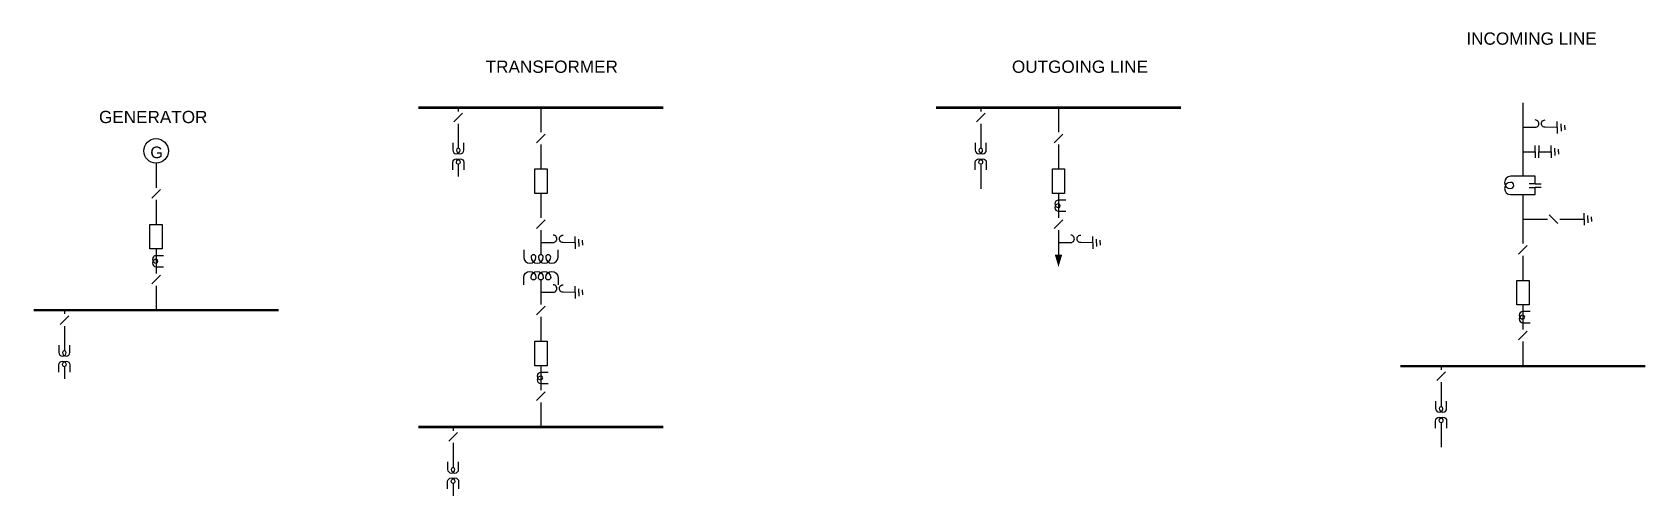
# Model space of a CAD drawing. Header units: millimetres. Extents: x 43 to 702, y 26 to 216.
import ezdxf

# ---------------------------------------------------------------- set-up
doc = ezdxf.new("R2010")
doc.units = ezdxf.units.MM
doc.styles.get("Standard").update_dxf_attribs({"font": 'arial_0.ttf'})

msp = doc.modelspace()

# ---------------------------------------------------------------- linework, layer by layer
for p, q in [((217.2, 184.74), (217.2, 183.2)), ((250.91, 184.74), (250.91, 174.74)), ((430.35, 184.74), (430.35, 183.2)), ((462.04, 184.74), (462.04, 174.74)), ((651.47, 186.77), (651.47, 176.77)), ((215.43, 178.93), (218.96, 182.46)), ((217.2, 178.2), (217.2, 168.2)), ((428.58, 178.93), (432.12, 182.46)), ((430.35, 178.2), (430.35, 168.2)), ((665.51, 176.66), (665.51, 179.16)), ((667.01, 176.66), (667.01, 178.16)), ((249.14, 170.47), (252.67, 174.01)), ((460.27, 170.47), (463.81, 174.01)), ((651.47, 176.77), (651.47, 166.77)), ((665.51, 176.66), (665.51, 174.16)), ((667.01, 176.66), (667.01, 175.16)), ((668.51, 176.66), (668.51, 177.66)), ((668.51, 176.66), (668.51, 175.66)), ((250.91, 169.74), (250.91, 159.74)), ((462.04, 169.74), (462.04, 159.74)), ((651.47, 166.77), (651.47, 156.77)), ((651.47, 166.77), (656.47, 166.77)), ((656.47, 166.77), (656.47, 169.27)), ((656.47, 166.77), (656.47, 164.27)), ((657.97, 169.27), (657.97, 166.77)), ((657.97, 166.77), (662.97, 166.77)), ((657.97, 164.27), (657.97, 166.77)), ((662.97, 166.77), (662.97, 169.27)), ((662.97, 166.77), (662.97, 164.27)), ((664.47, 166.77), (664.47, 168.27)), ((664.47, 166.77), (664.47, 165.27)), ((665.97, 166.77), (665.97, 167.77)), ((665.97, 166.77), (665.97, 165.77)), ((93.96, 162.11), (93.96, 152.11)), ((217.2, 161.67), (217.2, 156.67)), ((430.35, 161.67), (430.35, 151.67)), ((656.47, 153.73), (653.97, 153.73)), ((653.97, 152.23), (656.47, 152.23)), ((656.47, 153.73), (658.97, 153.73)), ((658.97, 152.23), (656.47, 152.23)), ((92.19, 147.84), (95.73, 151.38)), ((93.96, 147.11), (93.96, 137.11)), ((250.91, 149.74), (250.91, 139.74)), ((462.04, 149.74), (462.04, 139.74)), ((651.47, 149.27), (651.47, 139.27)), ((249.14, 135.47), (252.67, 139.01)), ((460.27, 135.47), (463.81, 139.01)), ((651.47, 139.27), (651.47, 129.27)), ((651.47, 139.27), (661.47, 139.27)), ((651.47, 139.27), (651.47, 129.27)), ((665.74, 137.5), (662.2, 141.04)), ((666.47, 139.27), (676.47, 139.27)), ((676.47, 139.27), (676.47, 141.77)), ((676.47, 139.27), (676.47, 136.77)), ((677.97, 139.27), (677.97, 140.77)), ((677.97, 139.27), (677.97, 137.77)), ((679.47, 139.27), (679.47, 140.27)), ((679.47, 139.27), (679.47, 138.27)), ((250.91, 134.74), (250.91, 124.74)), ((264.95, 129.63), (264.95, 132.13)), ((462.04, 134.74), (462.04, 124.74)), ((476.09, 129.63), (476.09, 132.13)), ((93.96, 127.11), (93.96, 117.11)), ((264.95, 129.63), (264.95, 127.13)), ((266.45, 129.63), (266.45, 131.13)), ((266.45, 129.63), (266.45, 128.13)), ((267.95, 129.63), (267.95, 130.63)), ((267.95, 129.63), (267.95, 128.63)), ((476.09, 129.63), (476.09, 127.13)), ((477.59, 129.63), (477.59, 131.13)), ((477.59, 129.63), (477.59, 128.13)), ((479.09, 129.63), (479.09, 130.63)), ((479.09, 129.63), (479.09, 128.63)), ((649.7, 125), (653.24, 128.54)), ((651.47, 124.27), (651.47, 114.27)), ((92.19, 112.84), (95.73, 116.38)), ((93.96, 112.11), (93.96, 102.11)), ((250.91, 114.47), (250.91, 104.47)), ((264.95, 109.36), (264.95, 111.86)), ((264.95, 109.36), (264.95, 106.86)), ((266.45, 109.36), (266.45, 110.86)), ((266.45, 109.36), (266.45, 107.86)), ((267.95, 109.36), (267.95, 110.36)), ((267.95, 109.36), (267.95, 108.36)), ((54.77, 96.3), (58.31, 99.83)), ((56.54, 102.11), (56.54, 100.57)), ((249.14, 100.2), (252.67, 103.74)), ((250.91, 99.47), (250.91, 89.47)), ((651.47, 104.27), (651.47, 94.27)), ((56.54, 95.57), (56.54, 85.57)), ((649.7, 90), (653.24, 93.54)), ((651.47, 89.27), (651.47, 79.27)), ((56.54, 79.04), (56.54, 74.04)), ((250.91, 79.47), (250.91, 69.47)), ((618.11, 79.27), (618.11, 77.73)), ((616.34, 73.46), (619.88, 76.99)), ((618.11, 72.73), (618.11, 62.73)), ((249.14, 65.2), (252.67, 68.74)), ((250.91, 64.47), (250.91, 54.47)), ((215.11, 54.47), (215.11, 52.92)), ((618.11, 56.2), (618.11, 46.2)), ((213.34, 48.66), (216.88, 52.19)), ((215.11, 47.92), (215.11, 37.92)), ((215.11, 31.4), (215.11, 26.4))]:
    msp.add_line(p, q)
for points, format in [([(651.47, 186.77, 0, 3, 0), (651.47, 191.77, 0, 0, 0), (651.47, 196.77, 0, 0, 0)], "xyseb"), ([(651.47, 176.77), (656.47, 176.77, 1.006019), (656.45, 179.77, 32.268391)], "xyb"), ([(665.51, 176.66), (660.51, 176.74, -1.006019), (660.58, 179.74, -32.268391)], "xyb"), ([(214.95, 170.45), (214.95, 167.45, 1), (217.95, 167.45, 1), (216.45, 167.45, 1), (219.45, 167.45), (219.45, 170.45)], "xyb"), ([(428.1, 170.45), (428.1, 167.45, 1), (431.1, 167.45, 1), (429.6, 167.45, 1), (432.6, 167.45), (432.6, 170.45)], "xyb"), ([(214.95, 159.42), (214.95, 162.42, -1), (217.95, 162.42, -1), (216.45, 162.42, -1), (219.45, 162.42), (219.45, 159.42)], "xyb"), ([(428.1, 159.42), (428.1, 162.42, -1), (431.1, 162.42, -1), (429.6, 162.42, -1), (432.6, 162.42), (432.6, 159.42)], "xyb"), ([(651.47, 156.77), (646.47, 156.77, 1), (646.47, 151.77, 1), (646.47, 154.27, 1), (646.47, 149.27), (651.47, 149.27), (656.47, 149.27), (656.47, 152.23)], "xyb"), ([(465.04, 146.99), (462.04, 146.99, 1), (462.04, 143.99, 1), (462.04, 145.49, 1), (462.04, 142.49), (465.04, 142.49)], "xyb"), ([(250.91, 129.74), (255.91, 129.74, 1.006019), (255.89, 132.74, 32.268391)], "xyb"), ([(264.95, 129.63), (259.95, 129.71, -1.006019), (260.02, 132.71, -32.268391)], "xyb"), ([(462.04, 129.74), (467.04, 129.74, 1.006019), (467.02, 132.74, 32.268391)], "xyb"), ([(476.09, 129.63), (471.09, 129.71, -1.006019), (471.15, 132.71, -32.268391)], "xyb"), ([(243.91, 126.74), (243.91, 123.74, 1), (248.91, 123.74, 1), (246.91, 123.74, 1), (251.91, 123.74, 1), (249.91, 123.74, 1), (254.91, 123.74, 1), (252.91, 123.74, 1), (257.91, 123.74), (257.91, 126.74)], "xyb"), ([(462.04, 124.74, 3, 0, 0), (462.04, 119.74, 0, 0, 0)], "xyseb"), ([(96.96, 124.36), (93.96, 124.36, 1), (93.96, 121.36, 1), (93.96, 122.86, 1), (93.96, 119.86), (96.96, 119.86)], "xyb"), ([(243.91, 112.47), (243.91, 115.47, -1), (248.91, 115.47, -1), (246.91, 115.47, -1), (251.91, 115.47, -1), (249.91, 115.47, -1), (254.91, 115.47, -1), (252.91, 115.47, -1), (257.91, 115.47), (257.91, 112.47)], "xyb"), ([(250.91, 109.47), (255.91, 109.47, 1.006019), (255.89, 112.47, 32.268391)], "xyb"), ([(264.95, 109.36), (259.95, 109.44, -1.006019), (260.02, 112.44, -32.268391)], "xyb"), ([(654.47, 101.52), (651.47, 101.52, 1), (651.47, 98.52, 1), (651.47, 100.02, 1), (651.47, 97.02), (654.47, 97.02)], "xyb"), ([(54.29, 87.82), (54.29, 84.82, 1), (57.29, 84.82, 1), (55.79, 84.82, 1), (58.79, 84.82), (58.79, 87.82)], "xyb"), ([(54.29, 76.79), (54.29, 79.79, -1), (57.29, 79.79, -1), (55.79, 79.79, -1), (58.79, 79.79), (58.79, 76.79)], "xyb"), ([(253.91, 76.72), (250.91, 76.72, 1), (250.91, 73.72, 1), (250.91, 75.22, 1), (250.91, 72.22), (253.91, 72.22)], "xyb"), ([(615.86, 64.98), (615.86, 61.98, 1), (618.86, 61.98, 1), (617.36, 61.98, 1), (620.36, 61.98), (620.36, 64.98)], "xyb"), ([(615.86, 53.95), (615.86, 56.95, -1), (618.86, 56.95, -1), (617.36, 56.95, -1), (620.36, 56.95), (620.36, 53.95)], "xyb"), ([(212.86, 40.17), (212.86, 37.17, 1), (215.86, 37.17, 1), (214.36, 37.17, 1), (217.36, 37.17), (217.36, 40.17)], "xyb"), ([(212.86, 29.15), (212.86, 32.15, -1), (215.86, 32.15, -1), (214.36, 32.15, -1), (217.36, 32.15), (217.36, 29.15)], "xyb")]:
    msp.add_lwpolyline(points, format=format)
at = {"const_width": 1}
for points in [[(200.91, 184.74), (300.91, 184.74)], [(412.04, 184.74), (512.04, 184.74)], [(43.96, 102.11), (143.96, 102.11)], [(601.47, 79.27), (701.47, 79.27)], [(200.91, 54.47), (300.91, 54.47)]]:
    msp.add_lwpolyline(points, dxfattribs=at)
for points in [[(248.41, 159.74), (253.41, 159.74), (253.41, 149.74), (248.41, 149.74)], [(459.54, 159.74), (464.54, 159.74), (464.54, 149.74), (459.54, 149.74)], [(91.46, 137.11), (96.46, 137.11), (96.46, 127.11), (91.46, 127.11)], [(648.97, 114.27), (653.97, 114.27), (653.97, 104.27), (648.97, 104.27)], [(248.41, 89.47), (253.41, 89.47), (253.41, 79.47), (248.41, 79.47)]]:
    msp.add_lwpolyline(points, close=True)
msp.add_lwpolyline([(656.47, 153.73), (656.47, 156.77), (651.47, 156.77)])
msp.add_circle((93.96, 167.11), 5)

# ---------------------------------------------------------------- texts
for s, height, p in [('INCOMING LINE', 5, (628.41, 210.45)), ('TRANSFORMER', 5, (228.4, 198.98)), ('OUTGOING LINE', 5, (443.05, 198.98)), ('GENERATOR', 5, (70.67, 178.46)), ('G', 4.74, (91.6, 164.15))]:
    msp.add_text(s, height=height).set_placement(p)

doc.saveas('drawing.dxf')
